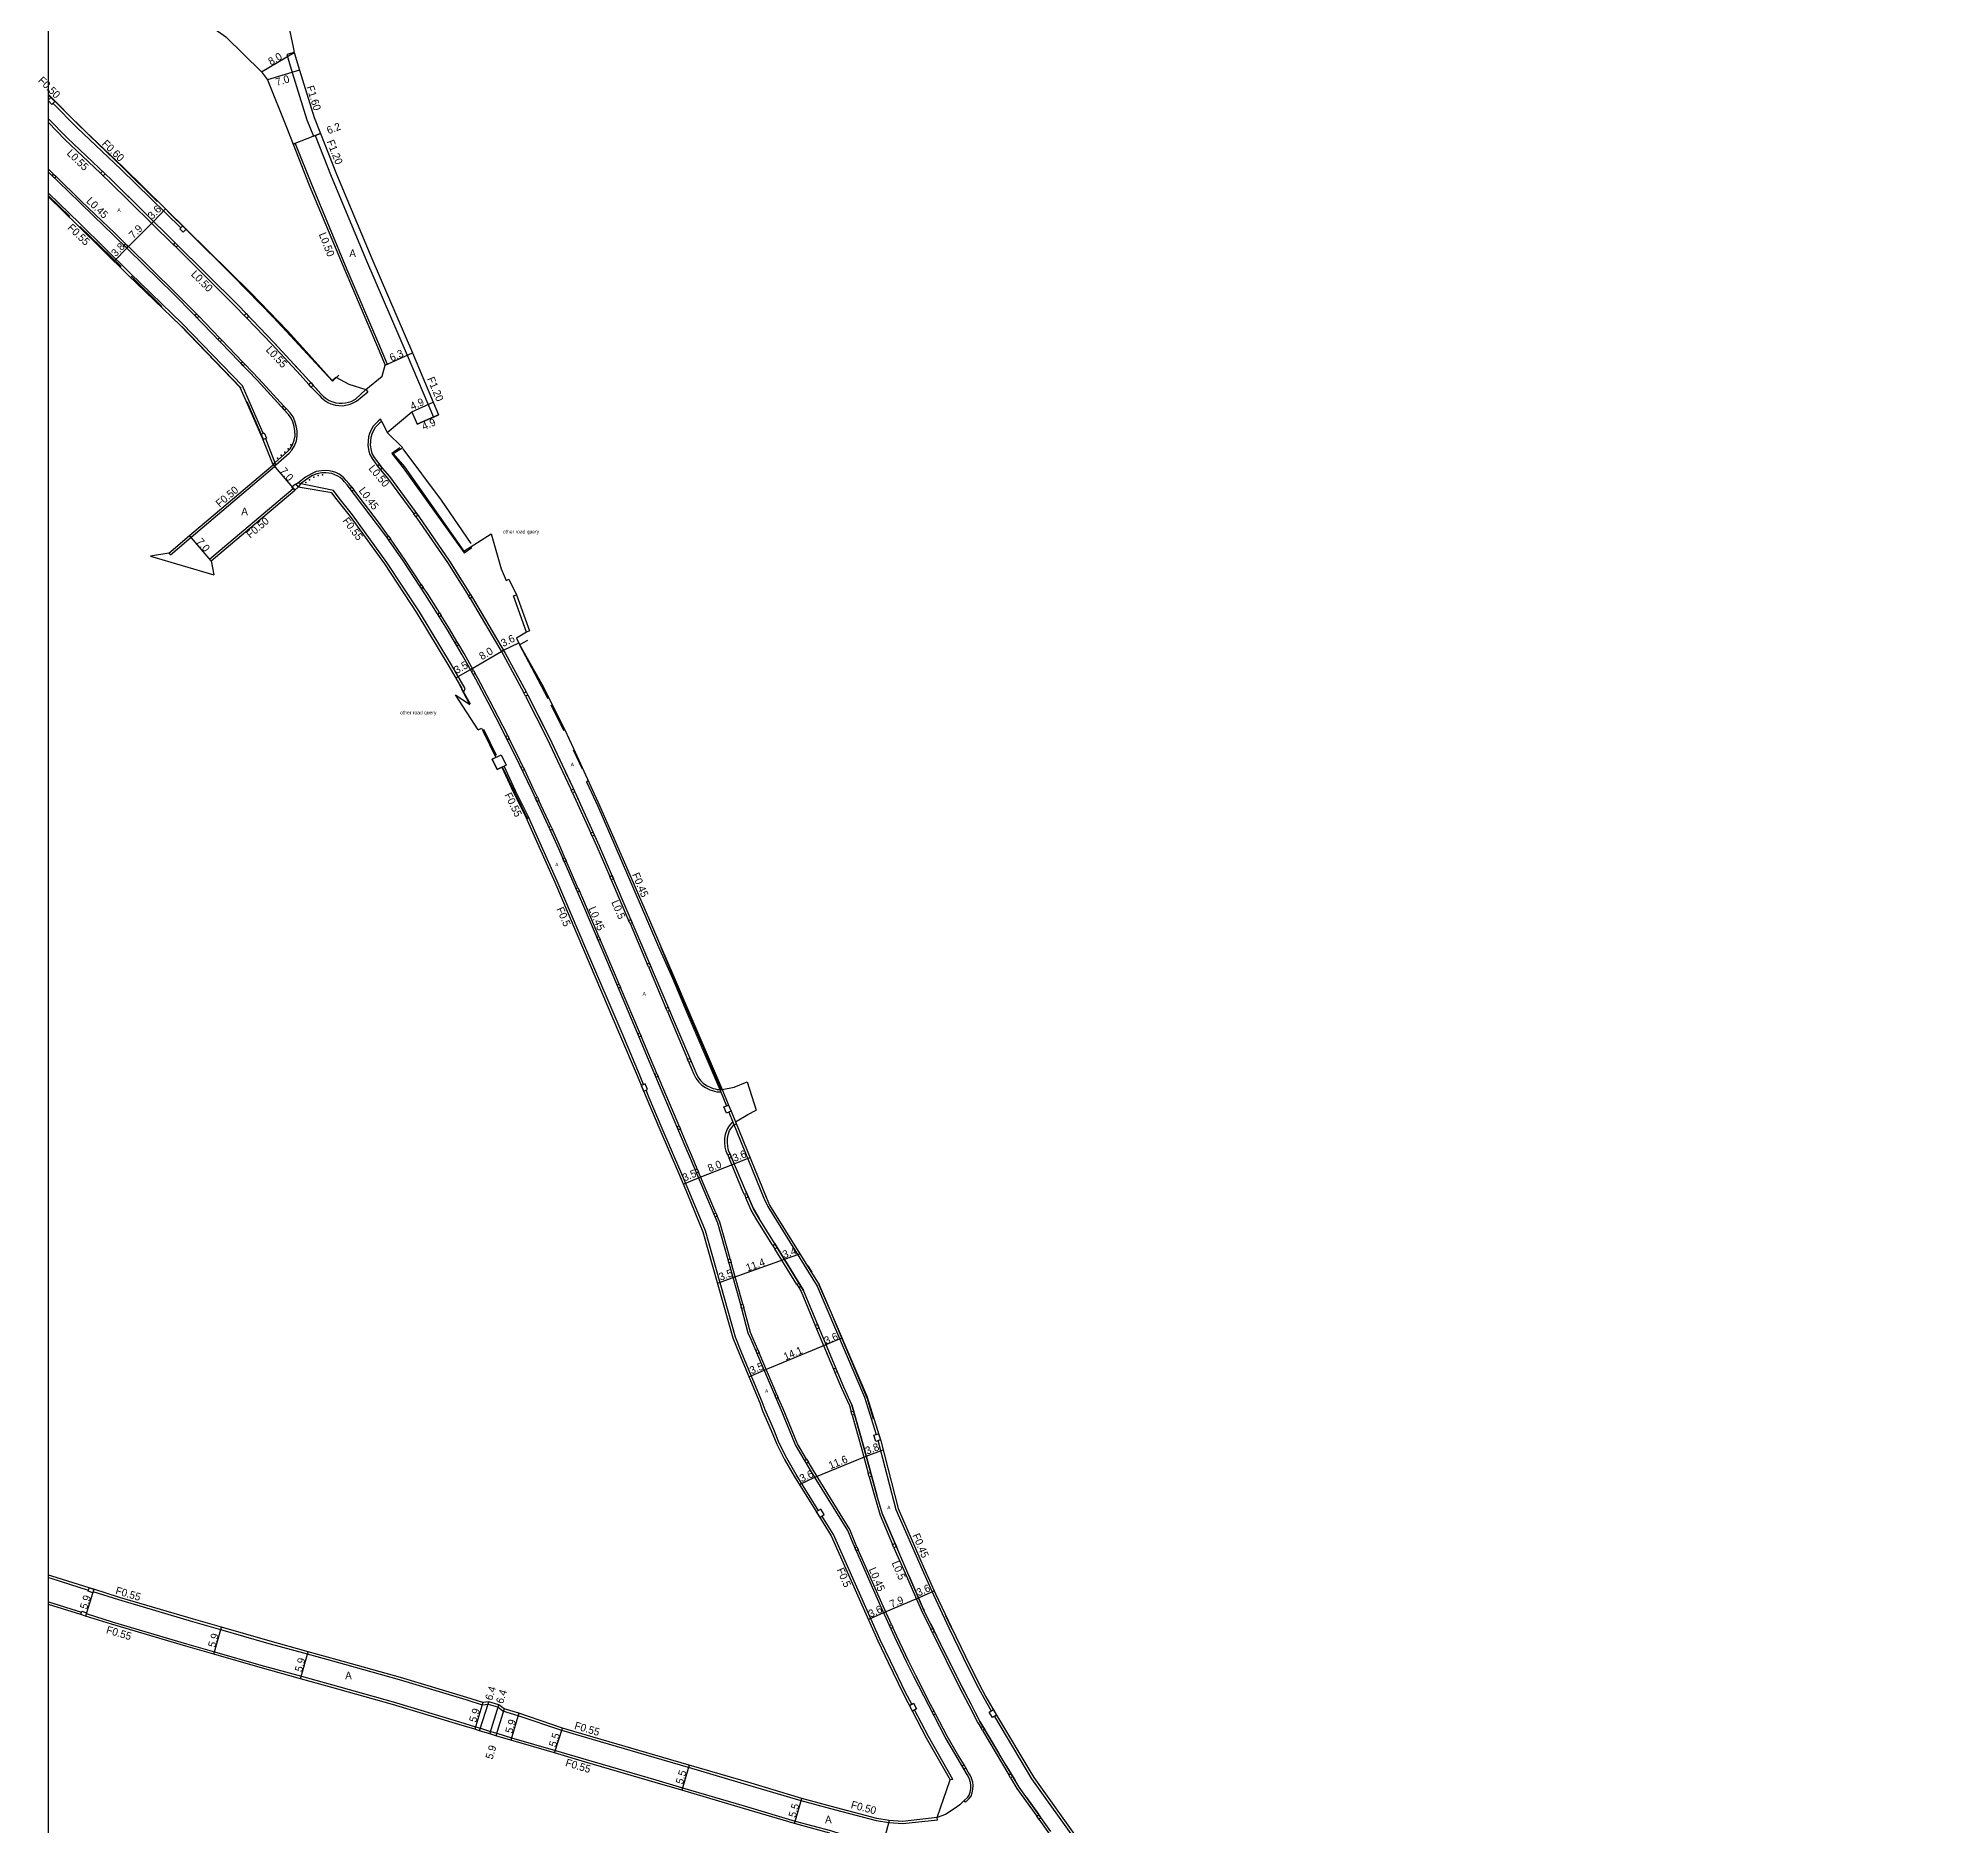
# Model space of a CAD drawing. Header units: metres. Extents: x -20002 to -16000, y -111000 to -108000.
# Drawn here: x -20002.1 to -19601.1, y -110269.7 to -109894.7 of the extents above; entities that cross this region are included whole.
import ezdxf

# ---------------------------------------------------------------- set-up
doc = ezdxf.new("R2010")
doc.units = ezdxf.units.M
doc.header["$LTSCALE"] = 2.5
for name, color, linetype in [('側溝・桝', 7, 'Continuous'), ('図郭', 7, 'Continuous'), ('幅員', 7, 'Continuous'), ('歩道・分離帯・安全施設', 7, 'Continuous'), ('舗装', 7, 'Continuous'), ('道路', 7, 'Continuous')]:
    doc.layers.add(name, color=color, linetype=linetype)
doc.styles.get("Standard").update_dxf_attribs({"font": ''})
doc.styles.add('YOKO_DECO', font='')
doc.styles.get('Standard').set_extended_font_data('@MS PGothic')
doc.styles.get('YOKO_DECO').set_extended_font_data('MS PGothic')

msp = doc.modelspace()

# ---------------------------------------------------------------- linework, layer by layer
at = {"layer": '側溝・桝'}
for points in [[(-19948.42, -109897.72), (-19949.97, -109898.11), (-19948.84, -109901.9), (-19945.75, -109911.86), (-19944.4, -109915.29)], [(-20000, -109907.64), (-19999.43, -109907.08), (-19998.61, -109907.91)], [(-19999.88, -109907.52), (-20000, -109907.4)], [(-19998.61, -109907.91), (-19999.3, -109908.59), (-20000, -109907.89)], [(-19999.06, -109908.35), (-19993.96, -109913.5), (-19984.82, -109922.2), (-19984.77, -109922.24), (-19972.25, -109934.53)], [(-20000, -109912.43), (-19996.53, -109915.94), (-19989.06, -109923.05)], [(-19944.4, -109915.29), (-19944.02, -109915.14), (-19942.91, -109914.7)], [(-19944.02, -109915.14), (-19940.66, -109923.66), (-19933.26, -109941.39), (-19924.71, -109961.22), (-19919.23, -109974.23), (-19918.13, -109973.76)], [(-19948.67, -109916.98), (-19948.21, -109916.79), (-19944.83, -109925.35), (-19937.38, -109943.21), (-19930.73, -109958.79), (-19928.91, -109963.11)], [(-19998.9, -109923.23), (-20000, -109922.16)], [(-19983.82, -109937.86), (-19986.09, -109935.64), (-19990.17, -109931.72), (-19993.17, -109928.8), (-19998.36, -109923.75)], [(-19988.52, -109923.56), (-19987.22, -109924.8), (-19973.73, -109938.04)], [(-19954.93, -109977.61), (-19957.89, -109970.89), (-19959.31, -109967.68), (-19971.87, -109954.63), (-19982.86, -109944.01), (-19993.44, -109933.61), (-20000, -109927.24)], [(-19968.96, -109952.51), (-19969.21, -109952.25), (-19973.39, -109948.08), (-19983.3, -109938.37)], [(-19973.22, -109938.54), (-19960.59, -109951.13), (-19958.9, -109952.9)], [(-19964.08, -109957.59), (-19968.45, -109953.04)], [(-19958.4, -109953.42), (-19953.13, -109958.92), (-19947.12, -109965.41), (-19945.36, -109967.35)], [(-19959.27, -109962.59), (-19963.6, -109958.09)], [(-19950.62, -109971.89), (-19955.85, -109966.15), (-19958.77, -109963.11)], [(-19929.37, -109963.3), (-19928.91, -109963.11)], [(-19944.87, -109967.9), (-19943.15, -109969.68), (-19942.68, -109970.15), (-19942.03, -109970.72), (-19941.34, -109971.16), (-19940.73, -109971.42), (-19939.8, -109971.7), (-19939.05, -109971.79), (-19938.33, -109971.81), (-19937.57, -109971.72), (-19936.89, -109971.56), (-19936.32, -109971.37), (-19935.33, -109970.87), (-19932.97, -109968.94)], [(-19933.41, -109968.43), (-19932.97, -109968.94)], [(-19952.25, -109984.24), (-19949.5, -109981.75), (-19948.92, -109981.12), (-19948.36, -109980.21), (-19947.95, -109979.21), (-19947.78, -109978.14), (-19947.81, -109977.06), (-19947.99, -109976.05), (-19948.27, -109975.08), (-19948.67, -109974.17), (-19949.29, -109973.34), (-19950.12, -109972.43)], [(-19930.29, -109974.66), (-19930.81, -109975.04), (-19931.91, -109976.16), (-19932.63, -109977.63), (-19932.83, -109978.38), (-19933, -109980.14), (-19932.78, -109981.36), (-19932.57, -109982.06), (-19932.09, -109982.92), (-19930.97, -109984.5)], [(-19930.06, -109975.11), (-19930.29, -109974.66)], [(-19952.54, -109984.59), (-19952.25, -109984.24), (-19954.41, -109978.78), (-19954.44, -109978.71)], [(-19974.4, -110003.1), (-19970.05, -109999.42), (-19952.54, -109984.59)], [(-19912.91, -110032.01), (-19912.58, -110031.13), (-19915.41, -110026.15), (-19922.16, -110015.06), (-19928.98, -110004.69), (-19936.19, -109994.7), (-19938.97, -109991.23), (-19940.18, -109989.58), (-19947.69, -109988.06), (-19948.06, -109988.33)], [(-19936.37, -109988.92), (-19936.96, -109988.16), (-19937.52, -109987.5), (-19938.02, -109986.97), (-19938.53, -109986.54), (-19939.03, -109986.18), (-19939.72, -109985.86), (-19940.4, -109985.63), (-19941.09, -109985.49), (-19941.78, -109985.42), (-19942.69, -109985.45), (-19943.79, -109985.64), (-19944.81, -109986.08), (-19946.05, -109986.84), (-19947.69, -109988.06)], [(-19930.37, -109985.21), (-19928.85, -109986.99), (-19923.32, -109994.53)], [(-19966.17, -110004), (-19948.66, -109989.17)], [(-19928.65, -109999.16), (-19930.56, -109996.51), (-19935.94, -109989.49)], [(-19922.88, -109995.13), (-19922.69, -109995.38), (-19916.25, -110004.73), (-19911.89, -110011.67)], [(-19921.76, -110009.31), (-19925.15, -110004.21), (-19928.24, -109999.74)], [(-19974.72, -110002.72), (-19974.4, -110003.1)], [(-19966.17, -110004), (-19965.85, -110004.38)], [(-19917.93, -110015.26), (-19918.31, -110014.65), (-19920.49, -110011.21), (-19921.34, -110009.93)], [(-19911.54, -110012.24), (-19904.61, -110023.98), (-19900.23, -110032.08)], [(-19899.66, -110019.35), (-19902.41, -110011.68), (-19901.81, -110011.46)], [(-19914.28, -110021.3), (-19915.87, -110018.6), (-19917.56, -110015.86)], [(-19910.84, -110027.34), (-19912.8, -110023.83), (-19913.9, -110021.94)], [(-19903.64, -110041.01), (-19905.63, -110037.07), (-19907.29, -110033.88), (-19909.93, -110028.96), (-19910.48, -110027.98)], [(-19899.88, -110032.74), (-19895.41, -110041.59), (-19890.44, -110052.15), (-19890.31, -110052.43)], [(-19900.44, -110047.51), (-19901.64, -110044.97), (-19903.3, -110041.69)], [(-19875.11, -110114.21), (-19875.97, -110112.13), (-19879.65, -110103.43), (-19887.21, -110085.67), (-19893.24, -110071.58), (-19896.51, -110064.19), (-19899.35, -110057.9), (-19901.99, -110052.58), (-19904.36, -110047.45)], [(-19897.4, -110053.94), (-19898.12, -110052.38), (-19900.13, -110048.16)], [(-19890.04, -110053.04), (-19886.2, -110061.47)], [(-19886.72, -110050.53), (-19887.11, -110050.72), (-19884.74, -110055.85), (-19879.81, -110067.17), (-19874.27, -110079.94), (-19871.99, -110085.31), (-19869.08, -110091.92), (-19866.03, -110099.14), (-19859.1, -110115.3), (-19857.74, -110118.7)], [(-19894.59, -110060.03), (-19897.08, -110054.63)], [(-19891.63, -110066.64), (-19892.52, -110064.61), (-19893.89, -110061.53), (-19894.27, -110060.71)], [(-19885.89, -110062.14), (-19884.9, -110064.32), (-19882.21, -110070.6)], [(-19888.9, -110072.94), (-19891.34, -110067.32)], [(-19881.92, -110071.28), (-19878.27, -110079.79)], [(-19884.49, -110083.15), (-19887.69, -110075.72), (-19888.6, -110073.62)], [(-19877.97, -110080.47), (-19875.92, -110085.26), (-19874.34, -110088.99)], [(-19880.25, -110093.14), (-19882.96, -110086.71), (-19884.2, -110083.83)], [(-19874.05, -110089.68), (-19870.43, -110098.24)], [(-19875.91, -110103.43), (-19875.99, -110103.24), (-19879.95, -110093.85)], [(-19870.14, -110098.91), (-19865.89, -110108.94)], [(-19872.34, -110111.89), (-19873.65, -110108.78), (-19875.65, -110104.06)], [(-19867.68, -110122.88), (-19872.07, -110112.52)], [(-19865.6, -110109.62), (-19865, -110111.05), (-19864.64, -110111.94), (-19864.16, -110112.9), (-19863.55, -110113.74), (-19862.91, -110114.36), (-19862.16, -110114.86), (-19861.23, -110115.31), (-19860.7, -110115.51), (-19860.22, -110115.64), (-19859.78, -110115.74), (-19858.9, -110115.78)], [(-19838.44, -110203.58), (-19838.68, -110203.2), (-19843.11, -110196.01), (-19845.1, -110192.62), (-19846.65, -110189.44), (-19847.83, -110186.6), (-19849.64, -110182.48), (-19850.23, -110180.81), (-19854.48, -110170.62), (-19855.86, -110167.21), (-19862.13, -110144.95), (-19865.4, -110137.01), (-19867.31, -110132.57), (-19871.23, -110123.48), (-19873.94, -110117.03), (-19874.61, -110115.41)], [(-19858.64, -110115.26), (-19857.3, -110118.53)], [(-19857.21, -110120.02), (-19856.32, -110122.26), (-19849.91, -110138.06), (-19849.09, -110139.79), (-19838.7, -110156.52), (-19828.77, -110179.79), (-19826.33, -110187.65)], [(-19856.76, -110119.84), (-19855.85, -110122.06)], [(-19863.86, -110131.94), (-19864.87, -110129.55), (-19865.95, -110126.95), (-19867.38, -110123.57)], [(-19857.48, -110129.02), (-19857.54, -110128.88), (-19857.8, -110128.23), (-19858.02, -110127.35), (-19858.1, -110126.41), (-19858.06, -110125.53), (-19857.92, -110124.63), (-19857.57, -110123.64), (-19857.07, -110122.93), (-19856.39, -110122.09)], [(-19859.97, -110141.16), (-19863.57, -110132.62)], [(-19853.97, -110137.32), (-19854.21, -110136.78), (-19857.19, -110129.69)], [(-19847.99, -110148.04), (-19848.13, -110147.81), (-19851.35, -110142.59), (-19852.53, -110140.59), (-19853.68, -110137.99)], [(-19856.97, -110150.82), (-19859.13, -110143.14), (-19859.69, -110141.83)], [(-19842.97, -110156.17), (-19847.6, -110148.67)], [(-19854.31, -110160.34), (-19854.51, -110159.57), (-19855.29, -110156.81), (-19856.77, -110151.54)], [(-19842.58, -110156.79), (-19842.04, -110157.68), (-19839.09, -110164.76)], [(-19851.18, -110169.8), (-19852.14, -110167.55), (-19852.72, -110166.24), (-19854.11, -110161.07)], [(-19838.81, -110165.45), (-19835.27, -110173.96)], [(-19847.16, -110179.25), (-19850.88, -110170.49)], [(-19834.99, -110174.62), (-19833.57, -110177.92), (-19831.91, -110181.6), (-19831.54, -110182.87)], [(-19840.91, -110192.84), (-19842.83, -110189.63), (-19845.87, -110182.29), (-19846.86, -110179.95)], [(-19831.33, -110183.57), (-19829.49, -110190.28), (-19827.99, -110195.77)], [(-19825.92, -110188.96), (-19825.88, -110189.1), (-19822.18, -110203.37), (-19816.69, -110215.96), (-19814.32, -110221.28), (-19811.07, -110228.22), (-19808.05, -110234.47), (-19805.24, -110240.11), (-19803.76, -110242.91), (-19802.19, -110245.63)], [(-19830.35, -110211.2), (-19830.72, -110210.37), (-19831.88, -110207.56), (-19838.52, -110196.83), (-19839.9, -110194.54), (-19840.54, -110193.47)], [(-19827.79, -110196.5), (-19826.69, -110200.51), (-19825.47, -110204.56), (-19822.87, -110210.73)], [(-19825.51, -110230.71), (-19835.31, -110208.63), (-19837.72, -110204.75)], [(-19823.11, -110227.5), (-19824.85, -110223.69), (-19830.07, -110211.85)], [(-19822.59, -110211.4), (-19819.93, -110217.4), (-19816.91, -110224.44), (-19814.87, -110228.56)], [(-19991.59, -110220.35), (-19999.43, -110217.89), (-20000, -110217.71)], [(-19842.06, -110264.52), (-19852.74, -110261.35), (-19865.73, -110257.54), (-19871.25, -110255.91), (-19885.85, -110251.67), (-19892.28, -110249.76), (-19901.46, -110246.68), (-19904.65, -110245.71), (-19905.74, -110244.85), (-19907.66, -110244.27), (-19908.89, -110244.41), (-19912.36, -110243.35), (-19926.31, -110239.14), (-19939.59, -110235.43), (-19945.65, -110233.76), (-19954.14, -110231.41), (-19963.82, -110228.63), (-19969.69, -110226.95), (-19985.22, -110222.35), (-19990.64, -110220.65)], [(-20000, -110222.74), (-19993.03, -110224.93)], [(-19992.08, -110225.23), (-19986.62, -110226.94), (-19971.04, -110231.55), (-19965.14, -110233.25), (-19955.44, -110236.03), (-19946.93, -110238.38), (-19940.87, -110240.06), (-19927.65, -110243.75), (-19913.75, -110247.95), (-19910.4, -110248.97), (-19909.37, -110249.29), (-19907.24, -110249.93), (-19905.95, -110250.33), (-19902.81, -110251.28), (-19893.63, -110253.94), (-19887.15, -110255.87), (-19872.53, -110260.12), (-19866.97, -110261.76), (-19853.99, -110265.57), (-19843.32, -110268.74), (-19835.92, -110270.76), (-19825.07, -110274.21), (-19819.9, -110275.87), (-19818.11, -110276.37)], [(-19814.19, -110245.68), (-19814.91, -110244.31), (-19818.02, -110238.24), (-19819.47, -110235.26), (-19821.97, -110229.98), (-19822.81, -110228.16)], [(-19814.54, -110229.23), (-19808.84, -110240.74), (-19806.88, -110244.47), (-19804.99, -110248.11), (-19804.37, -110249.15)], [(-19818.87, -110244.25), (-19820.17, -110241.75), (-19823.32, -110235.24), (-19825.51, -110230.71)], [(-19810.22, -110260.03), (-19815.34, -110251.02), (-19818.25, -110245.44)], [(-19807.89, -110256.99), (-19809.25, -110254.69), (-19811.43, -110250.94), (-19813.87, -110246.28)], [(-19801.5, -110246.81), (-19793.71, -110259.9), (-19784.1, -110273.36), (-19773.36, -110286.77)], [(-19804, -110249.78), (-19798.48, -110259.04)], [(-19807.59, -110264.82), (-19806.82, -110264.05), (-19806.4, -110263.51), (-19806.16, -110262.84), (-19806.01, -110262.03), (-19805.98, -110261.27), (-19806.06, -110260.57), (-19806.3, -110259.77), (-19806.61, -110259.14), (-19806.99, -110258.51), (-19807.53, -110257.6)], [(-19810.22, -110260.03), (-19810.83, -110260.08)], [(-19798.12, -110259.65), (-19796.78, -110261.91), (-19792.61, -110267.75)], [(-19842.06, -110264.52), (-19842.05, -110264.47), (-19841.91, -110263.99)], [(-19813.47, -110268.53), (-19820.76, -110269.32), (-19823.64, -110269.15), (-19826.27, -110268.67), (-19834.77, -110266.46), (-19842.04, -110264.48), (-19842.05, -110264.47)], [(-19807.59, -110264.82), (-19807.85, -110264.44)], [(-19813.47, -110268.53), (-19813.53, -110268.03)], [(-19792.18, -110268.34), (-19787, -110275.61), (-19786.67, -110276)]]:
    msp.add_lwpolyline(points, dxfattribs=at)
for points in [[(-19999.23, -109923.56), (-19998.9, -109923.23), (-19998.36, -109923.75), (-19998.69, -109924.09)], [(-19988.52, -109923.56), (-19989.06, -109923.05), (-19988.67, -109922.63), (-19988.12, -109923.15)], [(-19972.46, -109934.74), (-19971.81, -109934.08), (-19971.11, -109934.77), (-19971.75, -109935.43)], [(-19984.15, -109938.2), (-19983.82, -109937.86), (-19983.3, -109938.37), (-19983.63, -109938.71)], [(-19973.73, -109938.04), (-19973.38, -109937.68), (-19972.87, -109938.19), (-19973.22, -109938.54)], [(-19969.3, -109952.84), (-19968.96, -109952.51), (-19968.45, -109953.04), (-19968.79, -109953.37)], [(-19958.4, -109953.42), (-19958.9, -109952.9), (-19958.49, -109952.5), (-19957.99, -109953.02)], [(-19963.93, -109958.42), (-19963.6, -109958.09), (-19964.08, -109957.59), (-19964.42, -109957.91)], [(-19959.61, -109962.91), (-19959.27, -109962.59), (-19958.77, -109963.11), (-19959.11, -109963.43)], [(-19944.87, -109967.9), (-19945.36, -109967.35), (-19944.94, -109966.97), (-19944.44, -109967.51)], [(-19950.46, -109972.75), (-19950.12, -109972.43), (-19950.62, -109971.89), (-19950.96, -109972.2)], [(-19955.43, -109977.83), (-19954.7, -109977.5), (-19954.21, -109978.61), (-19954.94, -109978.93)], [(-19930.56, -109984.17), (-19930.97, -109984.5), (-19930.37, -109985.21), (-19929.97, -109984.9)], [(-19947.57, -109988.9), (-19948.33, -109989.55), (-19948.66, -109989.17), (-19948.92, -109988.86), (-19948.15, -109988.21)], [(-19936.74, -109989.2), (-19936.37, -109988.92), (-19935.94, -109989.49), (-19936.3, -109989.77)], [(-19922.88, -109995.13), (-19923.32, -109994.53), (-19922.91, -109994.24), (-19922.48, -109994.83)], [(-19929.02, -109999.42), (-19928.65, -109999.16), (-19928.24, -109999.74), (-19928.61, -110000.01)], [(-19922.14, -110009.57), (-19921.76, -110009.31), (-19921.34, -110009.93), (-19921.73, -110010.18)], [(-19911.54, -110012.24), (-19911.89, -110011.67), (-19911.47, -110011.4), (-19911.11, -110011.97)], [(-19917.93, -110015.26), (-19917.56, -110015.86), (-19917.95, -110016.1), (-19918.32, -110015.5)], [(-19914.3, -110022.18), (-19913.9, -110021.94), (-19914.28, -110021.3), (-19914.68, -110021.53)], [(-19911.24, -110027.56), (-19910.84, -110027.34), (-19910.48, -110027.98), (-19910.88, -110028.2)], [(-19900.23, -110032.08), (-19899.79, -110031.83), (-19899.43, -110032.51), (-19899.88, -110032.74)], [(-19904.05, -110041.22), (-19903.64, -110041.01), (-19903.3, -110041.69), (-19903.71, -110041.9)], [(-19906.9, -110045.98), (-19905.02, -110045.08), (-19903.98, -110047.26), (-19905.86, -110048.16)], [(-19900.44, -110047.51), (-19900.13, -110048.16), (-19900.54, -110048.35), (-19900.85, -110047.71)], [(-19890.04, -110053.04), (-19890.31, -110052.43), (-19889.86, -110052.23), (-19889.58, -110052.83)], [(-19897.4, -110053.94), (-19897.08, -110054.63), (-19897.5, -110054.82), (-19897.81, -110054.14)], [(-19895, -110060.22), (-19894.59, -110060.03), (-19894.27, -110060.71), (-19894.69, -110060.9)], [(-19885.89, -110062.14), (-19886.2, -110061.47), (-19885.74, -110061.26), (-19885.44, -110061.93)], [(-19892.05, -110066.83), (-19891.63, -110066.64), (-19891.34, -110067.32), (-19891.76, -110067.5)], [(-19888.9, -110072.94), (-19888.6, -110073.62), (-19889.02, -110073.81), (-19889.32, -110073.12)], [(-19881.92, -110071.28), (-19882.21, -110070.6), (-19881.74, -110070.4), (-19881.45, -110071.08)], [(-19877.97, -110080.47), (-19878.27, -110079.79), (-19877.81, -110079.59), (-19877.51, -110080.28)], [(-19884.91, -110083.33), (-19884.49, -110083.15), (-19884.2, -110083.83), (-19884.62, -110084.01)], [(-19874.05, -110089.68), (-19874.34, -110088.99), (-19873.88, -110088.79), (-19873.59, -110089.49)], [(-19880.25, -110093.14), (-19879.95, -110093.85), (-19880.37, -110094.03), (-19880.67, -110093.32)], [(-19870.14, -110098.91), (-19870.43, -110098.24), (-19869.96, -110098.04), (-19869.68, -110098.72)], [(-19876.33, -110103.61), (-19875.91, -110103.43), (-19875.65, -110104.06), (-19876.07, -110104.24)], [(-19865.6, -110109.62), (-19865.89, -110108.94), (-19865.43, -110108.75), (-19865.14, -110109.43)], [(-19872.76, -110112.07), (-19872.34, -110111.89), (-19872.07, -110112.52), (-19872.49, -110112.7)], [(-19875.12, -110115.63), (-19874.29, -110115.28), (-19874.79, -110114.08), (-19875.62, -110114.42)], [(-19856.76, -110119.84), (-19857.74, -110120.23), (-19858.26, -110118.91), (-19857.3, -110118.53)], [(-19868.1, -110123.06), (-19867.68, -110122.88), (-19867.38, -110123.57), (-19867.81, -110123.75)], [(-19856.98, -110128.8), (-19857.48, -110129.02), (-19857.19, -110129.69), (-19856.69, -110129.48)], [(-19864.28, -110132.12), (-19863.86, -110131.94), (-19863.57, -110132.62), (-19864, -110132.79)], [(-19853.47, -110137.1), (-19853.97, -110137.32), (-19853.68, -110137.99), (-19853.17, -110137.77)], [(-19860.39, -110141.33), (-19859.97, -110141.16), (-19859.69, -110141.83), (-19860.11, -110142.01)], [(-19847.52, -110147.75), (-19847.99, -110148.04), (-19847.6, -110148.67), (-19847.13, -110148.39)], [(-19857.41, -110150.95), (-19856.97, -110150.82), (-19856.77, -110151.54), (-19857.21, -110151.66)], [(-19842.51, -110155.88), (-19842.97, -110156.17), (-19842.58, -110156.79), (-19842.12, -110156.51)], [(-19854.75, -110160.46), (-19854.31, -110160.34), (-19854.11, -110161.07), (-19854.55, -110161.19)], [(-19838.59, -110164.55), (-19839.09, -110164.76), (-19838.81, -110165.45), (-19838.3, -110165.24)], [(-19851.6, -110169.98), (-19851.18, -110169.8), (-19850.88, -110170.49), (-19851.31, -110170.67)], [(-19834.76, -110173.74), (-19835.27, -110173.96), (-19834.99, -110174.62), (-19834.49, -110174.41)], [(-19847.16, -110179.25), (-19846.86, -110179.95), (-19847.29, -110180.13), (-19847.58, -110179.43)], [(-19831.33, -110183.57), (-19831.54, -110182.87), (-19831.07, -110182.73), (-19830.87, -110183.44)], [(-19825.43, -110188.8), (-19826.38, -110189.1), (-19826.79, -110187.8), (-19825.83, -110187.5)], [(-19840.91, -110192.84), (-19840.54, -110193.47), (-19840.93, -110193.71), (-19841.31, -110193.08)], [(-19827.79, -110196.5), (-19827.99, -110195.77), (-19827.5, -110195.64), (-19827.3, -110196.37)], [(-19837.24, -110204.46), (-19837.97, -110203.29), (-19838.91, -110203.87), (-19838.18, -110205.04)], [(-19830.77, -110211.38), (-19830.35, -110211.2), (-19830.07, -110211.85), (-19830.49, -110212.04)], [(-19822.59, -110211.4), (-19822.87, -110210.73), (-19822.34, -110210.51), (-19822.06, -110211.17)], [(-19991.65, -110220.54), (-19991.59, -110220.35), (-19991.43, -110219.82), (-19990.48, -110220.12), (-19990.64, -110220.65), (-19990.7, -110220.84)], [(-19993.2, -110225.45), (-19993.03, -110224.93), (-19992.97, -110224.74), (-19992.02, -110225.04), (-19992.08, -110225.23), (-19992.24, -110225.75)], [(-19823.52, -110227.69), (-19823.11, -110227.5), (-19822.81, -110228.16), (-19823.22, -110228.35)], [(-19814.07, -110229), (-19814.54, -110229.23), (-19814.87, -110228.56), (-19814.41, -110228.33)], [(-19819.35, -110244.51), (-19818.47, -110244.05), (-19817.85, -110245.24), (-19818.73, -110245.7)], [(-19802.63, -110245.88), (-19801.74, -110245.37), (-19801.06, -110246.56), (-19801.95, -110247.06)], [(-19814.28, -110246.49), (-19813.87, -110246.28), (-19814.19, -110245.68), (-19814.59, -110245.89)], [(-19803.55, -110249.51), (-19804, -110249.78), (-19804.37, -110249.15), (-19803.93, -110248.89)], [(-19807.92, -110257.83), (-19807.53, -110257.6), (-19807.89, -110256.99), (-19808.28, -110257.23)], [(-19798.48, -110259.04), (-19798.04, -110258.78), (-19797.67, -110259.39), (-19798.12, -110259.65)], [(-19791.76, -110268.04), (-19792.18, -110268.34), (-19792.61, -110267.75), (-19792.19, -110267.45)]]:
    msp.add_lwpolyline(points, close=True, dxfattribs=at)
at = {"layer": '図郭'}
msp.add_lwpolyline([(-20000, -109800), (-19200, -109800), (-19200, -110400), (-20000, -110400)], close=True, dxfattribs=at)
at = {"layer": '幅員'}
for points in [[(-19955.31, -109901.77), (-19948.42, -109897.72)], [(-19947.31, -109901.44), (-19954.02, -109903.43)], [(-19942.91, -109914.7), (-19948.67, -109916.98)], [(-19977.98, -109933.14), (-19975.42, -109930.54)], [(-19983.56, -109938.78), (-19977.98, -109933.14)], [(-19986.21, -109941.49), (-19983.56, -109938.78)], [(-19929.37, -109963.3), (-19923.61, -109960.75)], [(-19923.73, -109973.07), (-19919.27, -109971.05)], [(-19922.64, -109975.66), (-19918.13, -109973.76)], [(-19952.86, -109984.21), (-19948.33, -109989.55)], [(-19965.85, -110004.38), (-19970.37, -109999.03)], [(-19911.45, -110027.19), (-19904.54, -110023.12)], [(-19904.54, -110023.12), (-19901.33, -110021.58)], [(-19914.49, -110028.89), (-19911.45, -110027.19)], [(-19863.57, -110133.79), (-19856.12, -110130.84)], [(-19856.12, -110130.84), (-19852.83, -110129.51)], [(-19866.8, -110135.15), (-19863.57, -110133.79)], [(-19856.34, -110154.74), (-19845.59, -110150.88)], [(-19845.59, -110150.88), (-19842.36, -110149.72)], [(-19859.61, -110155.92), (-19856.34, -110154.74)], [(-19849.81, -110174.19), (-19836.82, -110168.79)], [(-19836.82, -110168.79), (-19833.53, -110167.38)], [(-19853.02, -110175.56), (-19849.81, -110174.19)], [(-19839.17, -110196.62), (-19828.44, -110192.2)], [(-19828.44, -110192.2), (-19824.89, -110190.86)], [(-19842.44, -110198.15), (-19839.17, -110196.62)], [(-19990.48, -110220.12), (-19992.24, -110225.75)], [(-19817.44, -110221.89), (-19814.14, -110220.42)], [(-19827.98, -110226.5), (-19824.74, -110225.02)], [(-19824.74, -110225.02), (-19817.44, -110221.89)], [(-19965.3, -110233.77), (-19963.67, -110228.1)], [(-19947.08, -110238.91), (-19945.51, -110233.23)], [(-19908.84, -110243.85), (-19910.56, -110249.5)], [(-19909.53, -110249.81), (-19907.61, -110243.71)], [(-19907.4, -110250.46), (-19905.48, -110244.36)], [(-19904.39, -110245.21), (-19906.11, -110250.85)], [(-19901.29, -110246.15), (-19902.97, -110251.81)], [(-19893.79, -110254.47), (-19892.11, -110249.23)], [(-19865.57, -110257.01), (-19867.12, -110262.29)], [(-19843.47, -110269.27), (-19841.91, -110263.99)], [(-19823.58, -110268.65), (-19825.23, -110274.73)]]:
    msp.add_lwpolyline(points, dxfattribs=at)
at = {"layer": '歩道・分離帯・安全施設'}
for points in [[(-20000, -109906.7), (-19997.34, -109909.28), (-19991.28, -109915.21), (-19984.37, -109921.82), (-19977.15, -109928.94)], [(-20000, -109911.62), (-19996.08, -109915.59), (-19986.76, -109924.45), (-19983.04, -109928.13)], [(-20000, -109911.62), (-19996.08, -109915.59), (-19986.76, -109924.45), (-19960.14, -109950.78), (-19952.67, -109958.57), (-19946.66, -109965.06), (-19942.75, -109969.39), (-19942.28, -109969.86), (-19941.74, -109970.32), (-19941.1, -109970.72), (-19940.56, -109970.96), (-19939.7, -109971.21), (-19939.01, -109971.3), (-19938.35, -109971.31), (-19937.65, -109971.23), (-19937.02, -109971.09), (-19936.49, -109970.91), (-19935.6, -109970.45), (-19933.41, -109968.43)], [(-20000, -109911.62), (-19996.08, -109915.59), (-19986.76, -109924.45), (-19960.14, -109950.78), (-19952.67, -109958.57), (-19946.66, -109965.06), (-19942.75, -109969.39), (-19942.28, -109969.86), (-19941.74, -109970.32), (-19941.1, -109970.72), (-19940.56, -109970.96), (-19939.7, -109971.21), (-19939.01, -109971.3), (-19938.35, -109971.31), (-19937.65, -109971.23), (-19937.02, -109971.09), (-19936.49, -109970.91), (-19935.6, -109970.45), (-19933.41, -109968.43)], [(-19993.5, -109929.14), (-20000, -109922.81)], [(-19952.44, -109983.76), (-19949.85, -109981.43), (-19949.3, -109980.83), (-19948.78, -109980), (-19948.41, -109979.08), (-19948.25, -109978.11), (-19948.28, -109977.11), (-19948.45, -109976.16), (-19948.72, -109975.23), (-19949.08, -109974.41), (-19949.65, -109973.64), (-19956.19, -109966.47), (-19969.55, -109952.58), (-19973.72, -109948.41), (-19986.42, -109935.97), (-19990.49, -109932.06), (-19993.5, -109929.14), (-20000, -109922.81)], [(-19952.86, -109984.21), (-19952.44, -109983.76), (-19949.85, -109981.43), (-19949.3, -109980.83), (-19948.78, -109980), (-19948.41, -109979.08), (-19948.25, -109978.11), (-19948.28, -109977.11), (-19948.45, -109976.16), (-19948.72, -109975.23), (-19949.08, -109974.41), (-19949.65, -109973.64), (-19956.19, -109966.47), (-19969.55, -109952.58), (-19973.72, -109948.41), (-19986.42, -109935.97), (-19990.49, -109932.06), (-19993.5, -109929.14), (-20000, -109922.81)], [(-20000, -109927.79), (-19995.53, -109932.09)], [(-19973.72, -109948.41), (-19986.42, -109935.97), (-19990.49, -109932.06)], [(-19979.97, -109931.16), (-19960.14, -109950.78), (-19952.67, -109958.57), (-19951.51, -109959.83)], [(-19975.01, -109930.99), (-19970.67, -109935.27), (-19961.22, -109944.63), (-19952.8, -109953.28), (-19940.41, -109966.66), (-19939.09, -109965.39)], [(-19993.4, -109934.21), (-19984.76, -109942.58)], [(-19982.67, -109944.64), (-19976.19, -109950.98)], [(-19949.85, -109973.42), (-19956.19, -109966.47), (-19969.55, -109952.58)], [(-19971.99, -109955.22), (-19959.57, -109968.17)], [(-19948.62, -109962.95), (-19946.66, -109965.06), (-19943.27, -109968.81)], [(-19958.37, -109970.95), (-19954.87, -109978.98)], [(-19930.06, -109975.11), (-19930.48, -109975.42), (-19931.49, -109976.45), (-19932.16, -109977.81), (-19932.33, -109978.47), (-19932.5, -109980.12), (-19932.29, -109981.24), (-19932.11, -109981.87), (-19931.66, -109982.65), (-19930.56, -109984.17), (-19929.97, -109984.9), (-19928.46, -109986.68), (-19922.28, -109995.09), (-19915.83, -110004.46), (-19911.01, -110012.14), (-19904.17, -110023.73), (-19899.79, -110031.83), (-19899.43, -110032.51), (-19894.96, -110041.37), (-19889.99, -110051.94), (-19884.44, -110064.12), (-19875.46, -110085.07), (-19864.54, -110110.85), (-19864.19, -110111.73), (-19863.73, -110112.64), (-19863.17, -110113.41), (-19862.59, -110113.97), (-19861.91, -110114.42), (-19861.04, -110114.85), (-19860.55, -110115.03), (-19860.1, -110115.16), (-19859.7, -110115.25), (-19859.1, -110115.3), (-19858.64, -110115.26)], [(-19930.06, -109975.11), (-19930.48, -109975.42), (-19931.49, -109976.45), (-19932.16, -109977.81), (-19932.33, -109978.47), (-19932.5, -109980.12), (-19932.29, -109981.24), (-19932.11, -109981.87), (-19931.66, -109982.65), (-19930.56, -109984.17), (-19929.97, -109984.9), (-19928.46, -109986.68), (-19922.28, -109995.09), (-19915.83, -110004.46), (-19911.01, -110012.14), (-19904.17, -110023.73), (-19899.79, -110031.83), (-19899.43, -110032.51), (-19894.96, -110041.37), (-19889.99, -110051.94), (-19884.44, -110064.12), (-19875.46, -110085.07), (-19864.54, -110110.85), (-19864.19, -110111.73), (-19863.73, -110112.64), (-19863.17, -110113.41), (-19862.59, -110113.97), (-19861.91, -110114.42), (-19861.04, -110114.85), (-19860.55, -110115.03), (-19860.1, -110115.16), (-19859.7, -110115.25), (-19859.1, -110115.3)], [(-19930.06, -109975.11), (-19928.91, -109977.41)], [(-19926.24, -109980.68), (-19927.97, -109981.84), (-19925.57, -109984.85), (-19912.78, -110002.69), (-19911.13, -110001.57)], [(-19911.29, -110000.7), (-19917.54, -109991.65), (-19925.59, -109980.84)], [(-19930.91, -109983.69), (-19930.56, -109984.17), (-19929.97, -109984.9), (-19928.46, -109986.68), (-19922.28, -109995.09), (-19915.83, -110004.46), (-19913.3, -110008.49)], [(-19807.85, -110264.44), (-19807.12, -110263.76), (-19806.82, -110263.33), (-19806.61, -110262.72), (-19806.47, -110261.98), (-19806.44, -110261.29), (-19806.51, -110260.66), (-19806.73, -110259.93), (-19807.01, -110259.36), (-19807.38, -110258.75), (-19809.64, -110254.92), (-19811.83, -110251.16), (-19815.31, -110244.52), (-19818.43, -110238.45), (-19819.89, -110235.46), (-19822.39, -110230.18), (-19825.26, -110223.88), (-19831.14, -110210.55), (-19832.29, -110207.77), (-19838.91, -110197.06), (-19840.29, -110194.78), (-19843.24, -110189.83), (-19846.29, -110182.47), (-19852.56, -110167.73), (-19853.16, -110166.39), (-19854.95, -110159.69), (-19855.73, -110156.93), (-19859.57, -110143.29), (-19865.29, -110129.73), (-19866.37, -110127.13), (-19874.08, -110108.96), (-19876.42, -110103.42), (-19883.38, -110086.89), (-19888.11, -110075.9), (-19892.94, -110064.8), (-19894.31, -110061.72), (-19898.53, -110052.58), (-19902.06, -110045.17), (-19906.04, -110037.28), (-19907.7, -110034.09), (-19910.33, -110029.18), (-19913.2, -110024.05), (-19916.26, -110018.83), (-19918.7, -110014.89), (-19920.88, -110011.46), (-19925.53, -110004.46), (-19928.61, -110000.01), (-19929.02, -109999.42), (-19930.93, -109996.78), (-19937.32, -109988.44), (-19937.86, -109987.81), (-19938.33, -109987.3), (-19938.81, -109986.9), (-19939.26, -109986.58), (-19939.89, -109986.29), (-19940.52, -109986.07), (-19941.16, -109985.94), (-19941.8, -109985.88), (-19942.64, -109985.9), (-19943.66, -109986.09), (-19944.6, -109986.48), (-19945.79, -109987.22), (-19947.09, -109988.18), (-19947.57, -109988.9)], [(-19807.85, -110264.44), (-19807.12, -110263.76), (-19806.82, -110263.33), (-19806.61, -110262.72), (-19806.47, -110261.98), (-19806.44, -110261.29), (-19806.51, -110260.66), (-19806.73, -110259.93), (-19807.01, -110259.36), (-19807.38, -110258.75), (-19809.64, -110254.92), (-19811.83, -110251.16), (-19815.31, -110244.52), (-19818.43, -110238.45), (-19819.89, -110235.46), (-19822.39, -110230.18), (-19825.26, -110223.88), (-19831.14, -110210.55), (-19832.29, -110207.77), (-19838.91, -110197.06), (-19840.29, -110194.78), (-19843.24, -110189.83), (-19846.29, -110182.47), (-19852.56, -110167.73), (-19853.16, -110166.39), (-19854.95, -110159.69), (-19855.73, -110156.93), (-19859.57, -110143.29), (-19865.29, -110129.73), (-19866.37, -110127.13), (-19874.08, -110108.96), (-19876.42, -110103.42), (-19883.38, -110086.89), (-19888.11, -110075.9), (-19892.94, -110064.8), (-19894.31, -110061.72), (-19898.53, -110052.58), (-19902.06, -110045.17), (-19906.04, -110037.28), (-19907.7, -110034.09), (-19910.33, -110029.18), (-19913.2, -110024.05), (-19916.26, -110018.83), (-19918.7, -110014.89), (-19920.88, -110011.46), (-19925.53, -110004.46), (-19928.61, -110000.01), (-19929.02, -109999.42), (-19930.93, -109996.78), (-19937.32, -109988.44), (-19937.86, -109987.81), (-19938.33, -109987.3), (-19938.81, -109986.9), (-19939.26, -109986.58), (-19939.89, -109986.29), (-19940.52, -109986.07), (-19941.16, -109985.94), (-19941.8, -109985.88), (-19942.64, -109985.9), (-19943.66, -109986.09), (-19944.6, -109986.48), (-19945.79, -109987.22), (-19947.09, -109988.18)], [(-19930.93, -109996.78), (-19937.32, -109988.44), (-19937.59, -109988.12)], [(-19920.88, -110011.46), (-19925.53, -110004.46), (-19928.61, -110000.01)], [(-19911.01, -110012.14), (-19907.95, -110017.32)], [(-19907.7, -110034.09), (-19910.33, -110029.18), (-19913.2, -110024.05), (-19916.26, -110018.83), (-19918.7, -110014.89)], [(-19899.51, -110021.05), (-19901.18, -110022), (-19897.98, -110027.94), (-19895.22, -110033.26)], [(-19905.09, -110022.18), (-19904.17, -110023.73), (-19899.79, -110031.83), (-19899.43, -110032.51), (-19898.17, -110035.01)], [(-19913.74, -110030.4), (-19911.52, -110034.34)], [(-19897.22, -110036.9), (-19894.96, -110041.37), (-19894.76, -110041.79)], [(-19894.58, -110034.56), (-19891.84, -110039.99)], [(-19908.71, -110039.65), (-19906.05, -110045.14)], [(-19894.31, -110061.72), (-19898.53, -110052.58), (-19902.06, -110045.17), (-19906.04, -110037.28)], [(-19889.91, -110044), (-19888.01, -110048.02)], [(-19904.81, -110047.56), (-19899.47, -110058.49)], [(-19891.51, -110048.7), (-19889.99, -110051.94), (-19888.87, -110054.38)], [(-19876.42, -110103.42), (-19883.38, -110086.89), (-19888.11, -110075.9), (-19892.94, -110064.8)], [(-19875.59, -110084.77), (-19875.46, -110085.07), (-19864.54, -110110.85), (-19864.19, -110111.73)], [(-19871.53, -110085.41), (-19869.18, -110090.95), (-19865.69, -110099.21), (-19862.15, -110107.53), (-19858.94, -110115.16)], [(-19866.37, -110127.13), (-19874.08, -110108.96)], [(-19789.71, -110270.92), (-19796.34, -110261.62), (-19804.54, -110247.85), (-19806.42, -110244.23), (-19808.37, -110240.51), (-19810.79, -110235.63), (-19816.44, -110224.22), (-19819.46, -110217.2), (-19825, -110204.34), (-19826.2, -110200.38), (-19829, -110190.13), (-19831.43, -110181.43), (-19833.1, -110177.74), (-19841.55, -110157.43), (-19847.67, -110147.52), (-19850.88, -110142.31), (-19852.04, -110140.34), (-19853.7, -110136.57), (-19857.03, -110128.67), (-19857.28, -110128.06), (-19857.48, -110127.26), (-19857.55, -110126.4), (-19857.51, -110125.58), (-19857.38, -110124.76), (-19857.08, -110123.9), (-19856.63, -110123.26), (-19856.16, -110122.67), (-19855.68, -110122.48)], [(-19789.71, -110270.92), (-19796.34, -110261.62), (-19804.54, -110247.85), (-19806.42, -110244.23), (-19808.37, -110240.51), (-19810.79, -110235.63), (-19816.44, -110224.22), (-19819.46, -110217.2), (-19825, -110204.34), (-19826.2, -110200.38), (-19829, -110190.13), (-19831.43, -110181.43), (-19833.1, -110177.74), (-19841.55, -110157.43), (-19847.67, -110147.52), (-19850.88, -110142.31), (-19852.04, -110140.34), (-19853.7, -110136.57), (-19857.03, -110128.67), (-19857.28, -110128.06), (-19857.48, -110127.26), (-19857.55, -110126.4), (-19857.51, -110125.58), (-19857.38, -110124.76), (-19857.08, -110123.9), (-19856.63, -110123.26), (-19856.16, -110122.67)], [(-19857.04, -110128.65), (-19857.03, -110128.67), (-19856.12, -110130.84)], [(-19855.73, -110156.93), (-19859.57, -110143.29), (-19865.29, -110129.73)], [(-19853.7, -110136.57), (-19852.04, -110140.34), (-19850.88, -110142.31)], [(-19847.67, -110147.52), (-19841.55, -110157.43)], [(-19840.68, -110152.27), (-19839.84, -110153.62)], [(-19838.33, -110156.25), (-19836.01, -110161.64), (-19833.68, -110167.18), (-19831.34, -110172.65), (-19828.18, -110180.08), (-19826.97, -110184.38)], [(-19852.56, -110167.73), (-19853.16, -110166.39), (-19854.95, -110159.69)], [(-19831.43, -110181.43), (-19829, -110190.13), (-19826.2, -110200.38)], [(-19840.29, -110194.78), (-19843.24, -110189.83)], [(-19832.29, -110207.77), (-19838.91, -110197.06)], [(-19825, -110204.34), (-19821.82, -110211.73)], [(-19822.39, -110230.18), (-19825.26, -110223.88), (-19831.14, -110210.55)], [(-19819.46, -110217.2), (-19816.44, -110224.22), (-19816.26, -110224.59)], [(-19814.89, -110227.36), (-19813.57, -110230.03)], [(-19810.36, -110228.52), (-19811.7, -110225.73)], [(-19807.01, -110259.36), (-19807.38, -110258.75), (-19809.64, -110254.92), (-19811.83, -110251.16), (-19815.31, -110244.52), (-19818.43, -110238.45), (-19819.89, -110235.46)], [(-19810.79, -110235.63), (-19808.37, -110240.51), (-19807.52, -110242.14)], [(-19805.59, -110238.14), (-19807.6, -110234.24)], [(-19805.49, -110246.03), (-19804.54, -110247.85), (-19800.63, -110254.42)], [(-19799.09, -110257.01), (-19797.18, -110260.22)], [(-19807.85, -110264.44), (-19808.11, -110264.69), (-19808.8, -110265.33), (-19809.96, -110266.18), (-19811.8, -110267.37), (-19813.53, -110268.03)], [(-19794.78, -110263.81), (-19792.3, -110267.28)]]:
    msp.add_lwpolyline(points, dxfattribs=at)
for p in [(-19949.68, -109980.84, 75.55), (-19949.11, -109980.01, 75.58), (-19951.93, -109982.84, 75.5), (-19951.17, -109982.21, 75.51), (-19950.41, -109981.55, 75.55), (-19945.99, -109987.93, 75.53), (-19945.2, -109987.39, 75.56), (-19944.33, -109986.84, 75.61), (-19943.38, -109986.44, 75.57), (-19942.47, -109986.29, 75.59)]:
    msp.add_point(p, dxfattribs=at)
at = {"layer": '道路'}
for points in [[(-19953.87, -109852.84), (-19951.39, -109881.81), (-19950.67, -109886.08), (-19949.61, -109892.01), (-19948.65, -109896.58), (-19948.42, -109897.72), (-19947.31, -109901.44), (-19944.24, -109911.32), (-19942.91, -109914.7), (-19939.55, -109923.21), (-19932.15, -109940.93), (-19923.61, -109960.75), (-19919.27, -109971.05), (-19918.13, -109973.76)], [(-20000, -109868.01), (-19997.62, -109869.73), (-19996.05, -109870.86), (-19972.31, -109887.72), (-19966.62, -109891.72), (-19962.78, -109894.43), (-19955.31, -109901.77), (-19954.02, -109903.43)], [(-19954.02, -109903.43), (-19950.08, -109913.4), (-19948.67, -109916.98), (-19945.29, -109925.54), (-19937.84, -109943.4), (-19931.19, -109958.98), (-19929.37, -109963.3)], [(-20000, -109906.5), (-19993.52, -109913.05), (-19984.41, -109921.72), (-19984.34, -109921.78), (-19957.58, -109948.06), (-19949.86, -109956.1), (-19944.06, -109962.51), (-19940.46, -109966.5), (-19939.71, -109965.81), (-19937, -109967.33), (-19933.41, -109968.43)], [(-19952.86, -109984.21), (-19954.92, -109978.99), (-19958.4, -109971.11), (-19959.77, -109967.99), (-19972.26, -109955.02), (-19983.24, -109944.41), (-19993.83, -109934), (-20000, -109928)], [(-19933.41, -109968.43), (-19929.99, -109965.59), (-19929.37, -109963.3)], [(-19928.91, -109977.41), (-19923.73, -109973.07), (-19922.64, -109975.66)], [(-19918.13, -109973.76), (-19922.64, -109975.66)], [(-19928.91, -109977.41), (-19925.66, -109980.68), (-19927.69, -109981.93), (-19925.26, -109984.65), (-19912.82, -110002.34)], [(-19974.72, -110002.72), (-19970.37, -109999.03), (-19952.86, -109984.21)], [(-19947.57, -109988.9), (-19948.33, -109989.55)], [(-19914.57, -110032.5), (-19911.58, -110034.49), (-19912.94, -110031.95), (-19913.25, -110031.37), (-19913.18, -110031.18), (-19915.89, -110026.43), (-19922.63, -110015.35), (-19929.43, -110005), (-19936.63, -109995.04), (-19939.4, -109991.56), (-19940.5, -109990.07), (-19947.57, -109988.9)], [(-19965.85, -110004.38), (-19948.33, -109989.55)], [(-19912.82, -110002.34), (-19907.13, -109998.7)], [(-19907.13, -109998.7), (-19905.03, -110006.04), (-19903.96, -110008.49), (-19903.41, -110008.22), (-19901.81, -110011.46), (-19899.04, -110019.05), (-19899.66, -110019.35), (-19901.81, -110020.57), (-19901.12, -110022.02)], [(-19974.72, -110002.72), (-19978.57, -110003.37)], [(-19978.57, -110003.37), (-19965.3, -110007.33)], [(-19965.85, -110004.38), (-19965.3, -110007.33)], [(-19901.12, -110022.02), (-19896.45, -110030.26), (-19891.63, -110039.8), (-19889.86, -110043.71)], [(-19909.84, -110039.85), (-19914.57, -110032.5)], [(-19909.84, -110039.85), (-19909.12, -110039.48), (-19908.75, -110040.17), (-19906.14, -110045.62), (-19906.9, -110045.98), (-19905.86, -110048.16), (-19904.86, -110047.68), (-19902.49, -110052.82), (-19899.84, -110058.14), (-19897.01, -110064.42), (-19893.74, -110071.8), (-19887.71, -110085.89), (-19880.16, -110103.65), (-19876.48, -110112.34), (-19874.45, -110117.24), (-19871.73, -110123.7), (-19867.82, -110132.79), (-19865.91, -110137.22), (-19862.66, -110145.12), (-19856.38, -110167.4), (-19854.99, -110170.83), (-19850.75, -110181.01), (-19850.15, -110182.68), (-19848.33, -110186.82), (-19847.15, -110189.67), (-19845.59, -110192.88), (-19843.54, -110196.36), (-19839.15, -110203.49), (-19835.79, -110208.89), (-19826.01, -110230.93), (-19823.82, -110235.48), (-19820.66, -110242), (-19815.83, -110251.28), (-19810.83, -110260.08)], [(-19889.86, -110043.71), (-19884.35, -110055.67), (-19879.41, -110067), (-19873.87, -110079.77), (-19871.6, -110085.13), (-19868.69, -110091.75), (-19865.63, -110098.97), (-19858.64, -110115.26), (-19856.11, -110114.77), (-19853.4, -110113.63)], [(-19853.4, -110113.63), (-19851.52, -110119.61)], [(-19855.85, -110122.06), (-19853.22, -110120.49), (-19851.52, -110119.61)], [(-19855.85, -110122.06), (-19849.44, -110137.84), (-19848.68, -110139.54), (-19838.3, -110156.26), (-19828.29, -110179.61), (-19825.38, -110188.96), (-19821.69, -110203.2), (-19816.22, -110215.75), (-19813.85, -110221.06), (-19810.6, -110228), (-19807.59, -110234.25), (-19804.78, -110239.87), (-19803.3, -110242.66), (-19801.06, -110246.56), (-19793.27, -110259.62), (-19783.69, -110273.05), (-19776.99, -110281.6)], [(-19813.53, -110268.03), (-19820.77, -110268.82), (-19823.58, -110268.65), (-19826.16, -110268.18), (-19834.64, -110265.98), (-19841.91, -110263.99), (-19852.58, -110260.82), (-19865.57, -110257.01), (-19871.1, -110255.39), (-19885.69, -110251.14), (-19892.11, -110249.23), (-19901.29, -110246.15), (-19904.39, -110245.21), (-19905.48, -110244.36), (-19907.61, -110243.71), (-19908.84, -110243.85), (-19912.2, -110242.83), (-19926.15, -110238.61), (-19939.44, -110234.9), (-19945.51, -110233.23), (-19953.99, -110230.88), (-19963.67, -110228.1), (-19969.54, -110226.42), (-19985.06, -110221.82), (-19990.48, -110220.12), (-19991.43, -110219.82), (-19999.27, -110217.36), (-20000, -110217.14)], [(-19836.07, -110271.28), (-19843.47, -110269.27), (-19854.14, -110266.1), (-19867.12, -110262.29), (-19872.69, -110260.65), (-19887.31, -110256.4), (-19893.79, -110254.47), (-19902.97, -110251.81), (-19906.11, -110250.85), (-19907.4, -110250.46), (-19909.53, -110249.81), (-19910.56, -110249.5), (-19913.91, -110248.48), (-19927.8, -110244.28), (-19941.02, -110240.59), (-19947.08, -110238.91), (-19955.59, -110236.56), (-19965.3, -110233.77), (-19971.19, -110232.08), (-19986.78, -110227.47), (-19992.24, -110225.75), (-19993.2, -110225.45), (-20000, -110223.32)], [(-19813.53, -110268.03), (-19810.83, -110260.08)]]:
    msp.add_lwpolyline(points, dxfattribs=at)

# ---------------------------------------------------------------- texts
at = {"layer": '側溝・桝'}
for s, rotation, p in [('F0.50', 315, (-20002.26, -109903.72)), ('F1.60', 287.2518, (-19945.87, -109904.93)), ('F0.60', 316, (-19988.89, -109917.01)), ('F1.20', 291.5475, (-19941.63, -109916.4)), ('L0.55', 316, (-19996.27, -109919.01)), ('L0.45', 316, (-19992.17, -109929.04)), ('F0.55', 316, (-19996.11, -109934.63)), ('L0.50', 291.5475, (-19943.3, -109935.84)), ('L0.50', 315, (-19970.2, -109944.38)), ('L0.55', 313, (-19954.48, -109960.2)), ('F1.20', 292.8605, (-19920.57, -109966.16)), ('L0.50', 310, (-19932.93, -109985.05)), ('F0.50', 40.2567, (-19964.06, -109993.22)), ('L0.45', 307, (-19934.98, -109989.65)), ('F0.50', 40.2567, (-19957.65, -109999.73)), ('F0.55', 307, (-19938.36, -109995.98)), ('F0.55', 296, (-19904.35, -110053.46)), ('F0.45', 293, (-19877.58, -110070.18)), ('F0.5', 293, (-19893.45, -110077.4)), ('L0.45', 293, (-19886.73, -110077.3)), ('L0.5', 293, (-19881.92, -110075.96)), ('F0.45', 293, (-19818.76, -110208.8)), ('F0.5', 293, (-19834.63, -110216.02)), ('L0.45', 293, (-19827.91, -110215.93)), ('L0.5', 293, (-19823.1, -110214.58)), ('F0.55', 343.5174, (-19986.05, -110221.07)), ('F0.55', 343.5174, (-19988, -110229.31)), ('F0.55', 343.4123, (-19889.76, -110249.4)), ('F0.55', 343.4105, (-19891.64, -110257.17)), ('F0.50', 345.4086, (-19831.75, -110266.02))]:
    msp.add_text(s, height=1.6, rotation=rotation, dxfattribs=at).set_placement(p)
at = {"layer": '幅員'}
for s, rotation, p in [('8.0', 30.4438, (-19953.3, -109900.47)), ('7.0', 16.5158, (-19952.07, -109904.76)), ('6.2', 21.5516, (-19941.22, -109914.89)), ('3.6', 46, (-19978.19, -109932.83)), ('7.9', 45, (-19982.16, -109936.88)), ('3.8', 46, (-19985.86, -109940.67)), ('6.3', 23.864, (-19927.99, -109962.58)), ('4.9', 24.4074, (-19923.66, -109972.78)), ('4.9', 22.9233, (-19921.24, -109976.97)), ('7.0', 310.2566, (-19951.55, -109985.59)), ('7.0', 310.2566, (-19969.07, -110000.42)), ('3.6', 26, (-19904.58, -110022.46)), ('8.0', 31, (-19909.03, -110025.24)), ('3.5', 29, (-19914.34, -110028.13)), ('3.6', 22, (-19856.07, -110130.49)), ('3.5', 23, (-19866.54, -110134.59)), ('8.0', 22, (-19861.29, -110132.63)), ('3.4', 20, (-19845.64, -110150.73)), ('3.5', 20, (-19859, -110155.41)), ('11.4', 20, (-19853.31, -110153.5)), ('14.1', 23, (-19845.35, -110172.15)), ('3.6', 23, (-19836.82, -110168.79)), ('3.5', 23, (-19852.46, -110175.05)), ('3.8', 21, (-19828.24, -110191.9)), ('11.6', 22, (-19835.92, -110194.97)), ('3.6', 25, (-19841.94, -110197.7)), ('5.9', 72.567, (-19991.93, -110224.44)), ('7.9', 23, (-19823.07, -110224.09)), ('3.6', 24, (-19817.44, -110221.64)), ('3.6', 25, (-19827.5, -110226.11)), ('5.9', 73.9842, (-19965.02, -110232.45)), ('5.9', 74.5417, (-19946.82, -110237.58)), ('6.4', 72.5484, (-19906.91, -110243.56)), ('6.4', 72.5486, (-19904.62, -110244.25)), ('5.9', 73.053, (-19910.27, -110248.18)), ('5.9', 73.4791, (-19902.68, -110250.49)), ('5.9', 73.0533, (-19906.82, -110255.92)), ('5.5', 72.2557, (-19893.53, -110253.35)), ('5.5', 73.6275, (-19866.9, -110261.15)), ('5.5', 73.4678, (-19843.24, -110268.14))]:
    msp.add_text(s, height=1.6, rotation=rotation, dxfattribs=at).set_placement(p)
at = {"layer": '舗装', "style": 'YOKO_DECO'}
for s, p in [('A', (-19985.53, -109931.15, 75.48)), ('other road query', (-19904.64, -109998.62, 77.43)), ('other road query', (-19926.19, -110036.57, 77.43)), ('A', (-19890.41, -110047.45, 78.45)), ('A', (-19893.68, -110068.46, 74.83)), ('A', (-19875.33, -110095.56, 74.7)), ('A', (-19849.66, -110178.91, 74.72)), ('A', (-19824.02, -110203.33, 74.84))]:
    msp.add_text(s, height=0.75, dxfattribs=at).set_placement(p)
at = {"layer": '舗装'}
for p in [(-19936.87, -109940.63), (-19959.54, -109994.79), (-19937.74, -110239.02), (-19837.05, -110269.22)]:
    msp.add_text('A', height=1.6, dxfattribs=at).set_placement(p)

doc.saveas('drawing.dxf')
